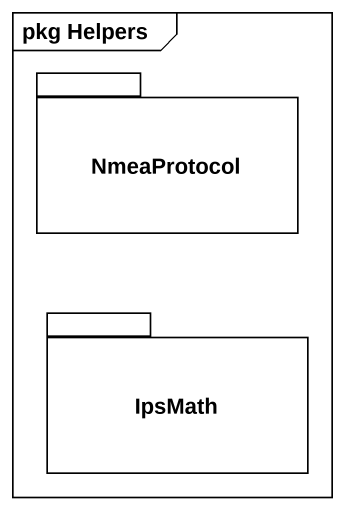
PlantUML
@startuml
mainframe pkg Helpers
package NmeaProtocol {
}
package IpsMath {
}
@enduml
